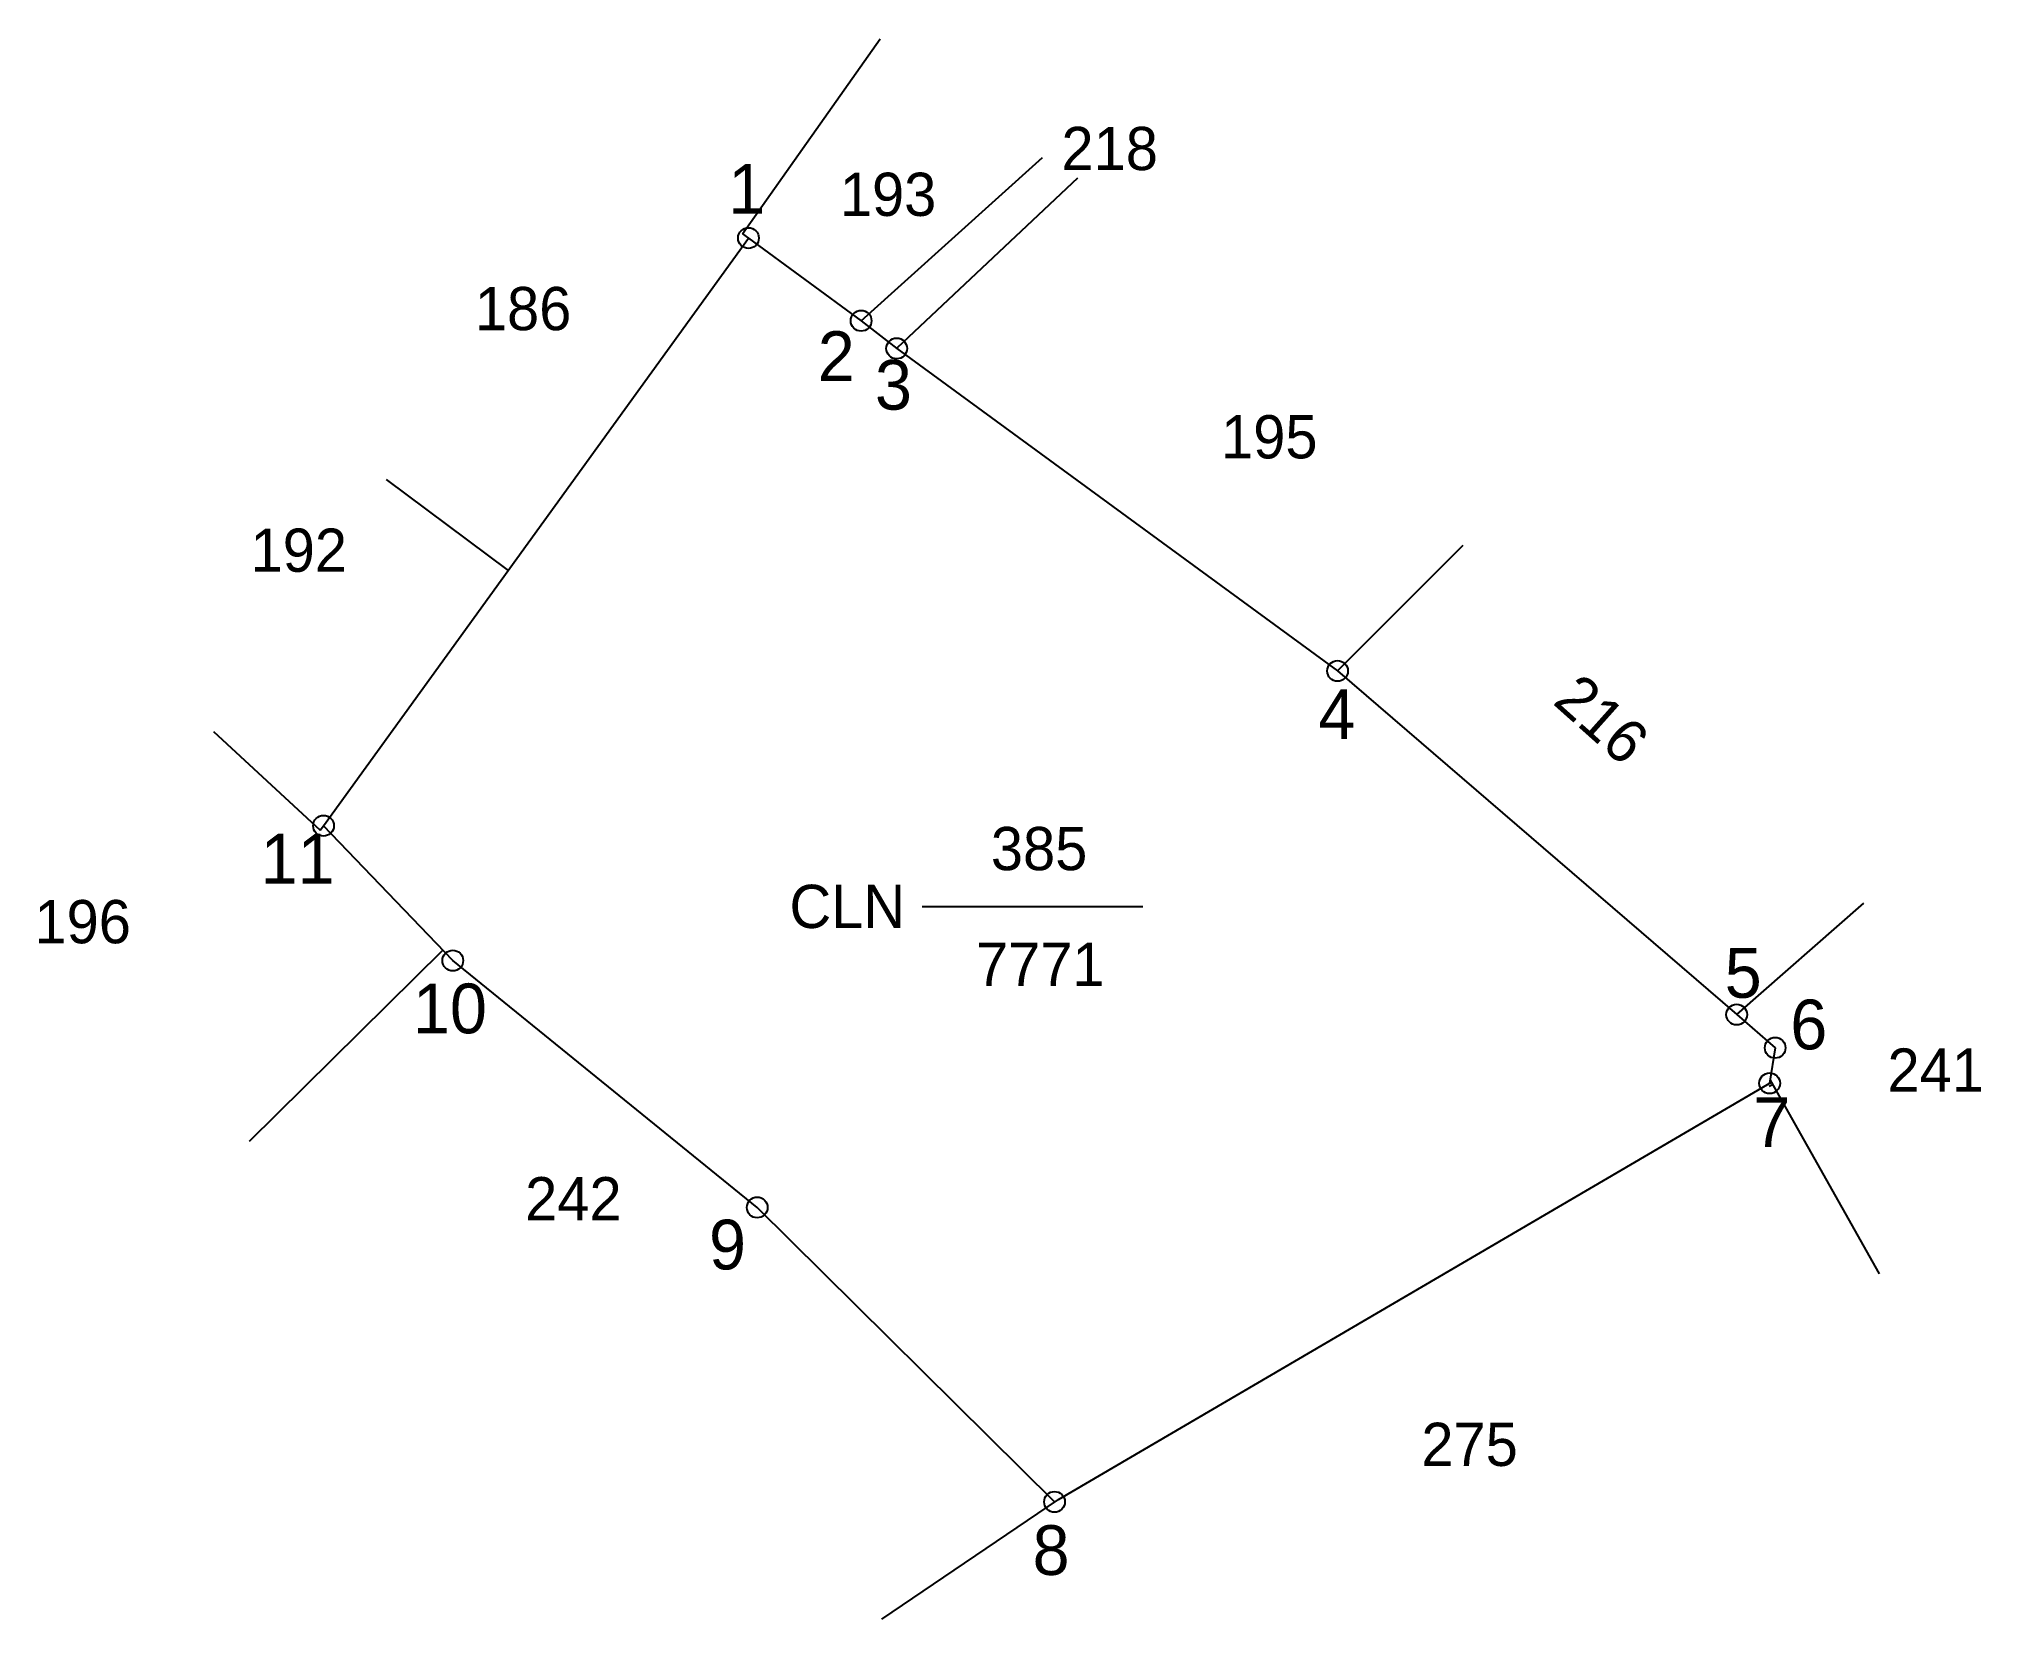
# Model space of a CAD drawing. Extents: x 548714 to 548893, y 1842022 to 1842168.
import ezdxf

# ---------------------------------------------------------------- set-up
doc = ezdxf.new("R2010")
doc.units = 0
for name, color, linetype in [('Level 1', 7, 'Continuous'), ('Level 10', 7, 'Continuous'), ('Level 13', 7, 'Continuous'), ('Level 2', 7, 'Continuous'), ('Level 4', 7, 'Continuous'), ('Level 7', 7, 'Continuous'), ('Level 9', 7, 'Continuous')]:
    doc.layers.add(name, color=color, linetype=linetype)

msp = doc.modelspace()

# ---------------------------------------------------------------- linework, layer by layer
at = {"layer": 'Level 1'}
for p, q in [((548778.76, 1842149.95), (548791.47, 1842167.98)), ((548789.72, 1842141.9), (548806.5, 1842156.99)), ((548793.09, 1842139.42), (548809.77, 1842155.13)), ((548778.76, 1842149.95), (548779.3, 1842149.55)), ((548793.01, 1842139.34), (548793.09, 1842139.42)), ((548745.78, 1842127.21), (548757.06, 1842118.8)), ((548833.79, 1842109.51), (548845.41, 1842121.15)), ((548833.79, 1842109.51), (548845.41, 1842121.15)), ((548833.79, 1842109.51), (548845.41, 1842121.15)), ((548729.82, 1842103.91), (548739.69, 1842094.79)), ((548739.69, 1842094.79), (548739.99, 1842095.19)), ((548870.71, 1842077.72), (548882.48, 1842088.02)), ((548870.71, 1842077.72), (548882.48, 1842088.02)), ((548870.71, 1842077.72), (548882.48, 1842088.02)), ((548733.14, 1842066.01), (548751.04, 1842083.68)), ((548873.71, 1842071.09), (548874.03, 1842071.27)), ((548873.81, 1842071.66), (548883.89, 1842053.73))]:
    msp.add_line(p, q, dxfattribs=at)
at = {"layer": 'Level 10'}
for p, q in [((548739.99, 1842095.19), (548779.3, 1842149.55)), ((548779.3, 1842149.55), (548789.72, 1842141.9)), ((548789.72, 1842141.9), (548793.01, 1842139.34)), ((548793.01, 1842139.34), (548833.79, 1842109.51)), ((548833.79, 1842109.51), (548870.71, 1842077.72)), ((548751.95, 1842082.72), (548739.99, 1842095.19)), ((548780.11, 1842059.88), (548751.95, 1842082.72)), ((548870.69, 1842077.7), (548870.71, 1842077.72)), ((548870.71, 1842077.72), (548874.27, 1842074.65)), ((548874.27, 1842074.65), (548873.76, 1842071.37)), ((548807.63, 1842032.63), (548780.11, 1842059.88))]:
    msp.add_line(p, q, dxfattribs=at)
msp.add_lwpolyline([(548791.63, 1842021.8), (548807.98, 1842032.87), (548873.92, 1842071.46)], dxfattribs=at)
at = {"layer": 'Level 13'}
msp.add_line((548795.38, 1842087.73), (548815.78, 1842087.73), dxfattribs=at)
at = {"layer": 'Level 7'}
for centre in [(548779.3, 1842149.55), (548789.72, 1842141.9), (548793.01, 1842139.34), (548833.79, 1842109.51), (548739.99, 1842095.19), (548751.95, 1842082.72), (548870.71, 1842077.72), (548874.27, 1842074.65), (548873.76, 1842071.37), (548780.11, 1842059.88), (548807.61, 1842032.65)]:
    msp.add_circle(centre, 0.959, dxfattribs=at)

# ---------------------------------------------------------------- texts
at = {"layer": 'Level 13'}
for s, p in [('218', (548808.25, 1842155.84)), ('193', (548787.75, 1842151.6)), ('186', (548753.99, 1842141.03)), ('195', (548823.01, 1842129.17)), ('192', (548733.24, 1842118.68)), ('385', (548801.72, 1842091.08)), ('196', (548713.25, 1842084.32)), ('241', (548884.66, 1842070.59)), ('242', (548758.64, 1842058.69)), ('275', (548841.54, 1842035.97))]:
    msp.add_text(s, height=4, dxfattribs=at).set_placement(p)
msp.add_text('216', height=4, rotation=318.2124, dxfattribs=at).set_placement((548853.59, 1842106.54))
at = {"layer": 'Level 2'}
msp.add_text('CLN', height=4, dxfattribs=at).set_placement((548783.09, 1842085.73))
at = {"layer": 'Level 4'}
msp.add_text('7771', height=4, dxfattribs=at).set_placement((548800.34, 1842080.38))
at = {"layer": 'Level 9'}
for s, height, p in [('1', 4.6, (548777.42, 1842151.8)), ('2', 4.6, (548785.71, 1842136.33)), ('3', 4.6, (548791, 1842133.68)), ('4', 4.6, (548832.01, 1842103.22)), ('11', 4.604, (548734.18, 1842089.84)), ('5', 4.6, (548869.6, 1842079.28)), ('10', 4.604, (548748.26, 1842075.99)), ('6', 4.6, (548875.67, 1842074.51)), ('7', 4.6, (548872.24, 1842065.46)), ('9', 4.6, (548775.65, 1842054.15)), ('8', 4.6, (548805.58, 1842025.89))]:
    msp.add_text(s, height=height, dxfattribs=at).set_placement(p)

doc.saveas('drawing.dxf')
